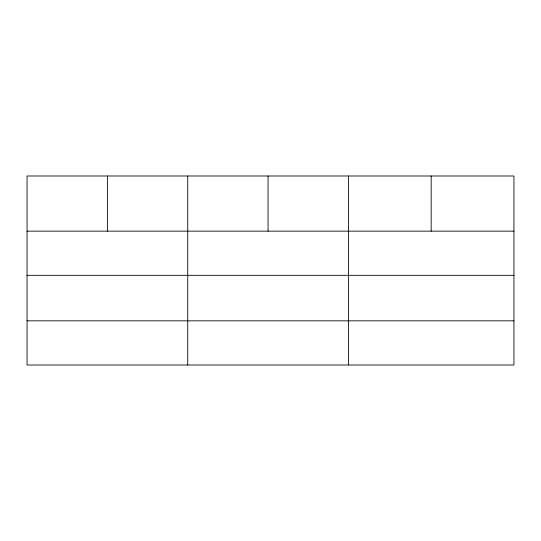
<?xml version="1.0" encoding="UTF-8"?>
<svg xmlns="http://www.w3.org/2000/svg" width="541" height="541" viewBox="0 0 541 541"><rect width="100%" height="100%" fill="white"/><g stroke="black" fill="none" stroke-linecap="round" stroke-linejoin="round"><path stroke-width="0.81" d="M513.95 275.322L513.95 175.994L27.05 175.994L27.05 365.006L513.95 365.006L513.95 275.322L27.05 275.322M27.05 231.149L513.95 231.149M27.05 320.833L513.95 320.833M431.177 175.994L431.177 231.149M348.404 175.994L348.404 365.006M268.065 175.994L268.065 231.149M187.727 175.994L187.727 365.006M107.389 175.994L107.389 231.149"/></g></svg>
